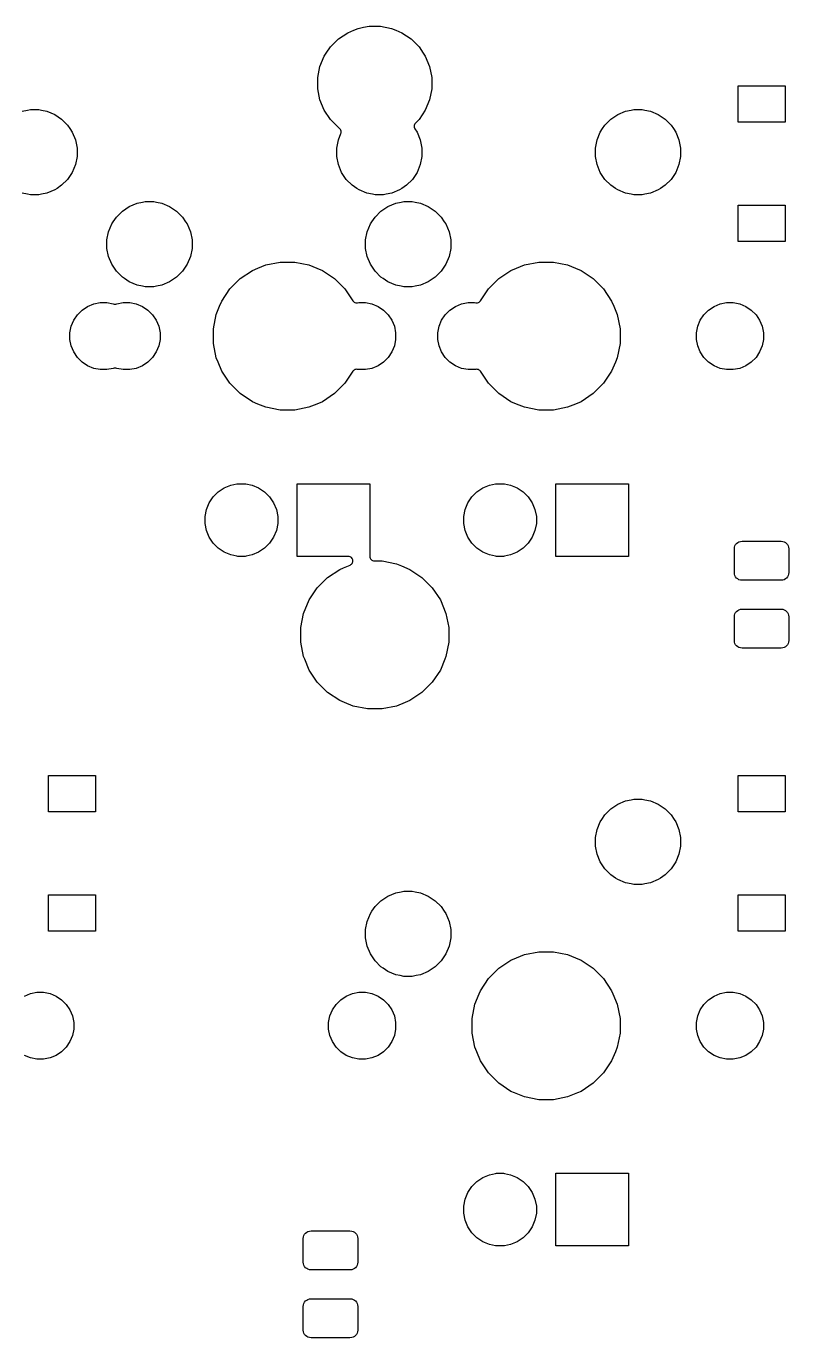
# Model space of a CAD drawing. Extents: x -9 to 373, y -109 to 9.
# Drawn here: x 333.3 to 354.37, y -108.63 to -72.4 of the extents above; entities that cross this region are included whole.
import ezdxf

# ---------------------------------------------------------------- set-up
doc = ezdxf.new("R2010")
doc.units = 0
doc.layers.add('BLACK', color=7, linetype='CONTINUOUS')

msp = doc.modelspace()

# ---------------------------------------------------------------- linework, layer by layer
at = {"layer": 'BLACK', "linetype": 'CONTINUOUS'}
for p, q in [((342.472, -72.463), (342.624, -72.4328)), ((342.624, -72.4328), (342.777, -72.4025)), ((342.777, -72.4025), (343.087, -72.4025)), ((343.087, -72.4025), (343.391, -72.463)), ((341.708, -72.9735), (341.928, -72.7541)), ((341.928, -72.7541), (342.186, -72.5818)), ((342.186, -72.5818), (342.354, -72.5122)), ((342.186, -72.5818), (342.186, -72.5818)), ((342.354, -72.5122), (342.472, -72.463)), ((343.391, -72.463), (343.51, -72.5122)), ((343.51, -72.5122), (343.678, -72.5818)), ((343.678, -72.5818), (343.678, -72.5818)), ((343.678, -72.5818), (343.936, -72.7541)), ((343.936, -72.7541), (344.155, -72.9735)), ((341.536, -73.2315), (341.593, -73.1459)), ((341.593, -73.1459), (341.708, -72.9735)), ((344.155, -72.9735), (344.27, -73.1459)), ((344.27, -73.1459), (344.327, -73.2315)), ((341.357, -73.8224), (341.417, -73.5181)), ((341.417, -73.5181), (341.536, -73.2315)), ((344.327, -73.2315), (344.446, -73.5181)), ((344.446, -73.5181), (344.507, -73.8224)), ((341.357, -74.1326), (341.357, -73.8224)), ((344.507, -73.8224), (344.507, -74.1326)), ((341.417, -74.4369), (341.357, -74.1326)), ((344.507, -74.1326), (344.446, -74.4369)), ((352.965, -75.051), (352.965, -74.049)), ((352.965, -74.049), (354.267, -74.049)), ((354.267, -74.049), (354.267, -75.051)), ((341.536, -74.7235), (341.417, -74.4369)), ((344.446, -74.4369), (344.327, -74.7235)), ((333.191, -74.7517), (333.342, -74.7216)), ((333.342, -74.7216), (333.418, -74.7065)), ((333.418, -74.7065), (333.65, -74.7065)), ((333.65, -74.7065), (333.725, -74.7216)), ((333.725, -74.7216), (333.877, -74.7517)), ((333.877, -74.7517), (334.091, -74.8403)), ((334.091, -74.8403), (334.091, -74.8403)), ((334.091, -74.8403), (334.283, -74.969)), ((334.283, -74.969), (334.447, -75.1328)), ((341.708, -74.9815), (341.536, -74.7235)), ((341.536, -74.7235), (341.536, -74.7235)), ((341.928, -75.2009), (341.708, -74.9815)), ((344.155, -74.9815), (344.057, -75.0792)), ((344.327, -74.7235), (344.155, -74.9815)), ((344.327, -74.7235), (344.327, -74.7235)), ((349.289, -75.1328), (349.453, -74.969)), ((349.453, -74.969), (349.645, -74.8403)), ((349.645, -74.8403), (349.859, -74.7517)), ((349.645, -74.8403), (349.645, -74.8403)), ((349.859, -74.7517), (350.011, -74.7216)), ((350.011, -74.7216), (350.087, -74.7065)), ((350.087, -74.7065), (350.318, -74.7065)), ((350.318, -74.7065), (350.394, -74.7216)), ((350.394, -74.7216), (350.546, -74.7517)), ((350.546, -74.7517), (350.76, -74.8403)), ((350.76, -74.8403), (350.76, -74.8403)), ((350.76, -74.8403), (350.952, -74.969)), ((350.952, -74.969), (351.116, -75.1328)), ((334.447, -75.1328), (334.512, -75.2299)), ((334.512, -75.2299), (334.576, -75.3255)), ((334.576, -75.3255), (334.665, -75.5395)), ((341.952, -75.2174), (341.928, -75.2009)), ((341.928, -75.2009), (341.928, -75.2009)), ((341.971, -75.2329), (341.952, -75.2174)), ((341.987, -75.2519), (341.971, -75.2329)), ((341.998, -75.2735), (341.987, -75.2519)), ((342.006, -75.2969), (341.998, -75.2735)), ((341.998, -75.3692), (342.006, -75.3457)), ((342.008, -75.3213), (342.006, -75.2969)), ((342.006, -75.3457), (342.008, -75.3213)), ((344.023, -75.1432), (344.021, -75.1676)), ((344.021, -75.1676), (344.023, -75.192)), ((344.03, -75.1198), (344.023, -75.1432)), ((344.023, -75.192), (344.03, -75.2155)), ((344.042, -75.0982), (344.03, -75.1198)), ((344.03, -75.2155), (344.042, -75.2371)), ((344.057, -75.0792), (344.042, -75.0982)), ((344.042, -75.2371), (344.101, -75.3255)), ((344.101, -75.3255), (344.19, -75.5395)), ((349.072, -75.5395), (349.16, -75.3255)), ((349.16, -75.3255), (349.224, -75.2299)), ((349.224, -75.2299), (349.289, -75.1328)), ((351.116, -75.1328), (351.181, -75.2299)), ((351.181, -75.2299), (351.245, -75.3255)), ((351.245, -75.3255), (351.333, -75.5395)), ((354.267, -75.051), (352.965, -75.051)), ((334.665, -75.5395), (334.71, -75.7667)), ((341.883, -75.7667), (341.928, -75.5395)), ((341.928, -75.5395), (341.998, -75.3692)), ((344.19, -75.5395), (344.235, -75.7667)), ((349.026, -75.7667), (349.072, -75.5395)), ((351.333, -75.5395), (351.378, -75.7667)), ((334.71, -75.9983), (334.665, -76.2255)), ((334.71, -75.7667), (334.71, -75.9983)), ((341.883, -75.9983), (341.883, -75.7667)), ((341.928, -76.2255), (341.883, -75.9983)), ((344.235, -75.9983), (344.19, -76.2255)), ((344.235, -75.7667), (344.235, -75.9983)), ((349.026, -75.9983), (349.026, -75.7667)), ((349.072, -76.2255), (349.026, -75.9983)), ((351.378, -75.9983), (351.333, -76.2255)), ((351.378, -75.7667), (351.378, -75.9983)), ((334.576, -76.4395), (334.447, -76.6322)), ((334.665, -76.2255), (334.576, -76.4395)), ((334.576, -76.4395), (334.576, -76.4395)), ((342.017, -76.4395), (341.928, -76.2255)), ((342.145, -76.6322), (342.017, -76.4395)), ((342.017, -76.4395), (342.017, -76.4395)), ((344.101, -76.4395), (343.972, -76.6322)), ((344.19, -76.2255), (344.101, -76.4395)), ((344.101, -76.4395), (344.101, -76.4395)), ((349.16, -76.4395), (349.072, -76.2255)), ((349.289, -76.6322), (349.16, -76.4395)), ((349.16, -76.4395), (349.16, -76.4395)), ((351.245, -76.4395), (351.116, -76.6322)), ((351.333, -76.2255), (351.245, -76.4395)), ((351.245, -76.4395), (351.245, -76.4395)), ((334.283, -76.796), (334.155, -76.8818)), ((334.447, -76.6322), (334.283, -76.796)), ((342.309, -76.796), (342.145, -76.6322)), ((342.438, -76.8818), (342.309, -76.796)), ((343.808, -76.796), (343.68, -76.8818)), ((343.972, -76.6322), (343.808, -76.796)), ((349.453, -76.796), (349.289, -76.6322)), ((349.581, -76.8818), (349.453, -76.796)), ((350.952, -76.796), (350.824, -76.8818)), ((351.116, -76.6322), (350.952, -76.796)), ((333.342, -77.0434), (333.191, -77.0133)), ((333.418, -77.0585), (333.342, -77.0434)), ((333.65, -77.0585), (333.418, -77.0585)), ((333.725, -77.0434), (333.65, -77.0585)), ((333.877, -77.0133), (333.725, -77.0434)), ((334.091, -76.9247), (333.877, -77.0133)), ((334.155, -76.8818), (334.091, -76.9247)), ((342.502, -76.9247), (342.438, -76.8818)), ((342.716, -77.0133), (342.502, -76.9247)), ((342.867, -77.0434), (342.716, -77.0133)), ((342.943, -77.0585), (342.867, -77.0434)), ((343.175, -77.0585), (342.943, -77.0585)), ((343.25, -77.0434), (343.175, -77.0585)), ((343.402, -77.0133), (343.25, -77.0434)), ((343.616, -76.9247), (343.402, -77.0133)), ((343.68, -76.8818), (343.616, -76.9247)), ((349.645, -76.9247), (349.581, -76.8818)), ((349.859, -77.0133), (349.645, -76.9247)), ((350.011, -77.0434), (349.859, -77.0133)), ((350.087, -77.0585), (350.011, -77.0434)), ((350.318, -77.0585), (350.087, -77.0585)), ((350.394, -77.0434), (350.318, -77.0585)), ((350.546, -77.0133), (350.394, -77.0434)), ((350.76, -76.9247), (350.546, -77.0133)), ((350.824, -76.8818), (350.76, -76.9247)), ((335.795, -77.6728), (335.959, -77.509)), ((335.959, -77.509), (336.152, -77.3803)), ((336.152, -77.3803), (336.366, -77.2917)), ((336.152, -77.3803), (336.152, -77.3803)), ((336.366, -77.2917), (336.517, -77.2616)), ((336.517, -77.2616), (336.593, -77.2465)), ((336.593, -77.2465), (336.825, -77.2465)), ((336.825, -77.2465), (336.9, -77.2616)), ((336.9, -77.2616), (337.052, -77.2917)), ((337.052, -77.2917), (337.266, -77.3803)), ((337.266, -77.3803), (337.266, -77.3803)), ((337.266, -77.3803), (337.458, -77.509)), ((337.458, -77.509), (337.622, -77.6728)), ((342.939, -77.6728), (343.103, -77.509)), ((343.103, -77.509), (343.295, -77.3803)), ((343.295, -77.3803), (343.509, -77.2917)), ((343.295, -77.3803), (343.295, -77.3803)), ((343.509, -77.2917), (343.661, -77.2616)), ((343.661, -77.2616), (343.737, -77.2465)), ((343.737, -77.2465), (343.968, -77.2465)), ((343.968, -77.2465), (344.044, -77.2616)), ((344.044, -77.2616), (344.196, -77.2917)), ((344.196, -77.2917), (344.41, -77.3803)), ((344.41, -77.3803), (344.41, -77.3803)), ((344.41, -77.3803), (344.602, -77.509)), ((344.602, -77.509), (344.766, -77.6728)), ((352.965, -78.351), (352.965, -77.349)), ((352.965, -77.349), (354.267, -77.349)), ((354.267, -77.349), (354.267, -78.351)), ((335.578, -78.0795), (335.667, -77.8655)), ((335.667, -77.8655), (335.709, -77.8013)), ((335.709, -77.8013), (335.795, -77.6728)), ((337.622, -77.6728), (337.708, -77.8013)), ((337.708, -77.8013), (337.751, -77.8655)), ((337.751, -77.8655), (337.84, -78.0795)), ((342.722, -78.0795), (342.81, -77.8655)), ((342.81, -77.8655), (342.853, -77.8013)), ((342.853, -77.8013), (342.939, -77.6728)), ((344.766, -77.6728), (344.852, -77.8013)), ((344.852, -77.8013), (344.895, -77.8655)), ((344.895, -77.8655), (344.983, -78.0795)), ((335.533, -78.3067), (335.578, -78.0795)), ((337.84, -78.0795), (337.885, -78.3067)), ((342.676, -78.3067), (342.722, -78.0795)), ((344.983, -78.0795), (345.029, -78.3067)), ((335.533, -78.5383), (335.533, -78.3067)), ((335.578, -78.7655), (335.533, -78.5383)), ((337.885, -78.5383), (337.84, -78.7655)), ((337.885, -78.3067), (337.885, -78.5383)), ((342.676, -78.5383), (342.676, -78.3067)), ((342.722, -78.7655), (342.676, -78.5383)), ((345.029, -78.5383), (344.983, -78.7655)), ((345.029, -78.3067), (345.029, -78.5383)), ((354.267, -78.351), (352.965, -78.351)), ((335.667, -78.9795), (335.578, -78.7655)), ((335.795, -79.1722), (335.667, -78.9795)), ((335.667, -78.9795), (335.667, -78.9795)), ((337.751, -78.9795), (337.622, -79.1722)), ((337.84, -78.7655), (337.751, -78.9795)), ((337.751, -78.9795), (337.751, -78.9795)), ((339.922, -78.9962), (340.317, -78.9176)), ((340.317, -78.9176), (340.72, -78.9176)), ((340.72, -78.9176), (341.115, -78.9962)), ((342.81, -78.9795), (342.722, -78.7655)), ((342.939, -79.1722), (342.81, -78.9795)), ((342.81, -78.9795), (342.81, -78.9795)), ((344.895, -78.9795), (344.766, -79.1722)), ((344.983, -78.7655), (344.895, -78.9795)), ((344.895, -78.9795), (344.895, -78.9795)), ((347.066, -78.9962), (347.461, -78.9176)), ((347.461, -78.9176), (347.864, -78.9176)), ((347.864, -78.9176), (348.259, -78.9962)), ((335.959, -79.336), (335.795, -79.1722)), ((336.016, -79.3741), (335.959, -79.336)), ((337.458, -79.336), (337.401, -79.3741)), ((337.622, -79.1722), (337.458, -79.336)), ((339.215, -79.3741), (339.55, -79.1503)), ((339.55, -79.1503), (339.704, -79.0865)), ((339.704, -79.0865), (339.922, -78.9962)), ((341.115, -78.9962), (341.333, -79.0865)), ((341.333, -79.0865), (341.487, -79.1503)), ((341.487, -79.1503), (341.822, -79.3741)), ((343.103, -79.336), (342.939, -79.1722)), ((343.16, -79.3741), (343.103, -79.336)), ((344.602, -79.336), (344.545, -79.3741)), ((344.766, -79.1722), (344.602, -79.336)), ((346.359, -79.3741), (346.694, -79.1503)), ((346.694, -79.1503), (346.848, -79.0865)), ((346.848, -79.0865), (347.066, -78.9962)), ((348.259, -78.9962), (348.477, -79.0865)), ((348.477, -79.0865), (348.631, -79.1503)), ((348.631, -79.1503), (348.966, -79.3741)), ((336.152, -79.4647), (336.016, -79.3741)), ((336.366, -79.5533), (336.152, -79.4647)), ((336.517, -79.5834), (336.366, -79.5533)), ((336.593, -79.5985), (336.517, -79.5834)), ((336.825, -79.5985), (336.593, -79.5985)), ((336.9, -79.5834), (336.825, -79.5985)), ((337.052, -79.5533), (336.9, -79.5834)), ((337.266, -79.4647), (337.052, -79.5533)), ((337.401, -79.3741), (337.266, -79.4647)), ((338.707, -79.9939), (338.93, -79.659)), ((338.93, -79.659), (339.215, -79.3741)), ((341.822, -79.3741), (342.107, -79.659)), ((342.107, -79.659), (342.107, -79.659)), ((342.107, -79.659), (342.328, -79.9902)), ((343.295, -79.4647), (343.16, -79.3741)), ((343.509, -79.5533), (343.295, -79.4647)), ((343.661, -79.5834), (343.509, -79.5533)), ((343.737, -79.5985), (343.661, -79.5834)), ((343.968, -79.5985), (343.737, -79.5985)), ((344.044, -79.5834), (343.968, -79.5985)), ((344.196, -79.5533), (344.044, -79.5834)), ((344.41, -79.4647), (344.196, -79.5533)), ((344.545, -79.3741), (344.41, -79.4647)), ((345.853, -79.9902), (346.074, -79.659)), ((346.074, -79.659), (346.359, -79.3741)), ((346.074, -79.659), (346.074, -79.659)), ((348.966, -79.3741), (349.251, -79.659)), ((349.251, -79.659), (349.475, -79.9939)), ((335.169, -80.0721), (335.348, -80.0365)), ((335.348, -80.0365), (335.53, -80.0365)), ((335.53, -80.0365), (335.709, -80.0721)), ((335.804, -80.0721), (335.983, -80.0365)), ((335.983, -80.0365), (336.165, -80.0365)), ((336.165, -80.0365), (336.344, -80.0721)), ((338.647, -80.1379), (338.707, -79.9939)), ((342.328, -79.9902), (342.344, -80.0092)), ((342.344, -80.0092), (342.363, -80.0247)), ((342.363, -80.0247), (342.385, -80.0363)), ((342.385, -80.0363), (342.408, -80.0434)), ((342.408, -80.0434), (342.432, -80.0458)), ((342.432, -80.0458), (342.457, -80.0434)), ((342.457, -80.0434), (342.491, -80.0365)), ((342.491, -80.0365), (342.674, -80.0365)), ((342.674, -80.0365), (342.853, -80.0721)), ((345.329, -80.0721), (345.508, -80.0365)), ((345.508, -80.0365), (345.69, -80.0365)), ((345.69, -80.0365), (345.724, -80.0434)), ((345.724, -80.0434), (345.749, -80.0458)), ((345.749, -80.0458), (345.773, -80.0434)), ((345.773, -80.0434), (345.797, -80.0363)), ((345.797, -80.0363), (345.818, -80.0247)), ((345.818, -80.0247), (345.837, -80.0092)), ((345.837, -80.0092), (345.853, -79.9902)), ((349.475, -79.9939), (349.534, -80.1379)), ((352.472, -80.0721), (352.651, -80.0365)), ((352.651, -80.0365), (352.834, -80.0365)), ((352.834, -80.0365), (353.013, -80.0721)), ((334.618, -80.5239), (334.719, -80.3722)), ((334.719, -80.3722), (334.848, -80.2432)), ((334.848, -80.2432), (335, -80.1419)), ((335, -80.1419), (335.169, -80.0721)), ((335.709, -80.0721), (335.709, -80.0721)), ((335.709, -80.0721), (335.709, -80.0722)), ((335.709, -80.0722), (335.732, -80.079)), ((335.732, -80.079), (335.756, -80.0814)), ((335.756, -80.0814), (335.781, -80.079)), ((335.781, -80.079), (335.803, -80.0722)), ((335.803, -80.0722), (335.804, -80.0721)), ((335.804, -80.0721), (335.804, -80.0721)), ((336.344, -80.0721), (336.512, -80.1419)), ((336.512, -80.1419), (336.664, -80.2432)), ((336.664, -80.2432), (336.793, -80.3722)), ((336.793, -80.3722), (336.894, -80.5239)), ((338.474, -80.7611), (338.552, -80.366)), ((338.552, -80.366), (338.647, -80.1379)), ((342.853, -80.0721), (343.021, -80.1419)), ((343.021, -80.1419), (343.173, -80.2432)), ((343.173, -80.2432), (343.302, -80.3722)), ((343.302, -80.3722), (343.403, -80.5239)), ((344.778, -80.5239), (344.879, -80.3722)), ((344.879, -80.3722), (345.008, -80.2432)), ((345.008, -80.2432), (345.16, -80.1419)), ((345.16, -80.1419), (345.329, -80.0721)), ((349.534, -80.1379), (349.629, -80.366)), ((349.629, -80.366), (349.707, -80.7611)), ((351.922, -80.5239), (352.023, -80.3722)), ((352.023, -80.3722), (352.152, -80.2432)), ((352.152, -80.2432), (352.304, -80.1419)), ((352.304, -80.1419), (352.472, -80.0721)), ((353.013, -80.0721), (353.181, -80.1419)), ((353.181, -80.1419), (353.333, -80.2432)), ((353.333, -80.2432), (353.462, -80.3722)), ((353.462, -80.3722), (353.563, -80.5239)), ((334.513, -80.8713), (334.548, -80.6924)), ((334.548, -80.6924), (334.618, -80.5239)), ((336.894, -80.5239), (336.964, -80.6924)), ((336.964, -80.6924), (337, -80.8713)), ((338.474, -81.1639), (338.474, -80.7611)), ((343.403, -80.5239), (343.473, -80.6924)), ((343.473, -80.6924), (343.508, -80.8713)), ((344.673, -80.8713), (344.708, -80.6924)), ((344.708, -80.6924), (344.778, -80.5239)), ((349.707, -80.7611), (349.707, -81.1639)), ((351.816, -80.8713), (351.852, -80.6924)), ((351.852, -80.6924), (351.922, -80.5239)), ((353.563, -80.5239), (353.633, -80.6924)), ((353.633, -80.6924), (353.668, -80.8713)), ((334.513, -81.0537), (334.513, -80.8713)), ((334.548, -81.2326), (334.513, -81.0537)), ((337, -81.0537), (336.964, -81.2326)), ((337, -80.8713), (337, -81.0537)), ((343.508, -81.0537), (343.473, -81.2326)), ((343.508, -80.8713), (343.508, -81.0537)), ((344.673, -81.0537), (344.673, -80.8713)), ((344.708, -81.2326), (344.673, -81.0537)), ((351.816, -81.0537), (351.816, -80.8713)), ((351.852, -81.2326), (351.816, -81.0537)), ((353.668, -81.0537), (353.633, -81.2326)), ((353.668, -80.8713), (353.668, -81.0537)), ((334.618, -81.4011), (334.548, -81.2326)), ((334.719, -81.5528), (334.618, -81.4011)), ((336.894, -81.4011), (336.793, -81.5528)), ((336.964, -81.2326), (336.894, -81.4011)), ((338.552, -81.559), (338.474, -81.1639)), ((343.403, -81.4011), (343.302, -81.5528)), ((343.473, -81.2326), (343.403, -81.4011)), ((344.778, -81.4011), (344.708, -81.2326)), ((344.879, -81.5528), (344.778, -81.4011)), ((349.707, -81.1639), (349.629, -81.559)), ((351.922, -81.4011), (351.852, -81.2326)), ((352.023, -81.5528), (351.922, -81.4011)), ((353.563, -81.4011), (353.462, -81.5528)), ((353.633, -81.2326), (353.563, -81.4011)), ((334.848, -81.6818), (334.719, -81.5528)), ((335, -81.7831), (334.848, -81.6818)), ((335.169, -81.8529), (335, -81.7831)), ((335.348, -81.8885), (335.169, -81.8529)), ((335.709, -81.8529), (335.53, -81.8885)), ((335.732, -81.846), (335.709, -81.8528)), ((335.709, -81.8528), (335.709, -81.8529)), ((335.709, -81.8529), (335.709, -81.8529)), ((335.756, -81.8436), (335.732, -81.846)), ((335.781, -81.846), (335.756, -81.8436)), ((335.803, -81.8528), (335.781, -81.846)), ((335.804, -81.8529), (335.803, -81.8528)), ((335.983, -81.8885), (335.804, -81.8529)), ((335.804, -81.8529), (335.804, -81.8529)), ((336.344, -81.8529), (336.165, -81.8885)), ((336.512, -81.7831), (336.344, -81.8529)), ((336.664, -81.6818), (336.512, -81.7831)), ((336.793, -81.5528), (336.664, -81.6818)), ((338.603, -81.6818), (338.552, -81.559)), ((338.707, -81.9311), (338.603, -81.6818)), ((342.853, -81.8529), (342.674, -81.8885)), ((343.021, -81.7831), (342.853, -81.8529)), ((343.173, -81.6818), (343.021, -81.7831)), ((343.302, -81.5528), (343.173, -81.6818)), ((345.008, -81.6818), (344.879, -81.5528)), ((345.16, -81.7831), (345.008, -81.6818)), ((345.329, -81.8529), (345.16, -81.7831)), ((345.508, -81.8885), (345.329, -81.8529)), ((349.578, -81.6818), (349.475, -81.9311)), ((349.629, -81.559), (349.578, -81.6818)), ((352.152, -81.6818), (352.023, -81.5528)), ((352.304, -81.7831), (352.152, -81.6818)), ((352.472, -81.8529), (352.304, -81.7831)), ((352.651, -81.8885), (352.472, -81.8529)), ((353.013, -81.8529), (352.834, -81.8885)), ((353.181, -81.7831), (353.013, -81.8529)), ((353.333, -81.6818), (353.181, -81.7831)), ((353.462, -81.5528), (353.333, -81.6818)), ((335.53, -81.8885), (335.348, -81.8885)), ((336.165, -81.8885), (335.983, -81.8885)), ((338.93, -82.266), (338.707, -81.9311)), ((342.328, -81.9348), (342.107, -82.266)), ((342.344, -81.9158), (342.328, -81.9348)), ((342.363, -81.9003), (342.344, -81.9158)), ((342.385, -81.8887), (342.363, -81.9003)), ((342.408, -81.8816), (342.385, -81.8887)), ((342.432, -81.8792), (342.408, -81.8816)), ((342.457, -81.8816), (342.432, -81.8792)), ((342.491, -81.8885), (342.457, -81.8816)), ((342.674, -81.8885), (342.491, -81.8885)), ((345.69, -81.8885), (345.508, -81.8885)), ((345.724, -81.8816), (345.69, -81.8885)), ((345.749, -81.8792), (345.724, -81.8816)), ((345.773, -81.8816), (345.749, -81.8792)), ((345.797, -81.8887), (345.773, -81.8816)), ((345.818, -81.9003), (345.797, -81.8887)), ((345.837, -81.9158), (345.818, -81.9003)), ((345.853, -81.9348), (345.837, -81.9158)), ((346.074, -82.266), (345.853, -81.9348)), ((349.475, -81.9311), (349.251, -82.266)), ((352.834, -81.8885), (352.651, -81.8885)), ((339.215, -82.5509), (338.93, -82.266)), ((339.55, -82.7747), (339.215, -82.5509)), ((341.822, -82.5509), (341.487, -82.7747)), ((342.107, -82.266), (341.822, -82.5509)), ((346.359, -82.5509), (346.074, -82.266)), ((346.694, -82.7747), (346.359, -82.5509)), ((348.966, -82.5509), (348.631, -82.7747)), ((349.251, -82.266), (348.966, -82.5509)), ((339.704, -82.8385), (339.55, -82.7747)), ((339.922, -82.9288), (339.704, -82.8385)), ((340.317, -83.0074), (339.922, -82.9288)), ((341.115, -82.9288), (340.72, -83.0074)), ((341.333, -82.8385), (341.115, -82.9288)), ((341.487, -82.7747), (341.333, -82.8385)), ((346.848, -82.8385), (346.694, -82.7747)), ((347.066, -82.9288), (346.848, -82.8385)), ((347.461, -83.0074), (347.066, -82.9288)), ((348.259, -82.9288), (347.864, -83.0074)), ((348.477, -82.8385), (348.259, -82.9288)), ((348.631, -82.7747), (348.477, -82.8385)), ((340.72, -83.0074), (340.317, -83.0074)), ((347.864, -83.0074), (347.461, -83.0074)), ((338.773, -85.1532), (338.956, -85.0776)), ((338.956, -85.0776), (339.125, -85.0439)), ((339.125, -85.0439), (339.15, -85.039)), ((339.15, -85.039), (339.348, -85.039)), ((339.348, -85.039), (339.372, -85.0439)), ((339.372, -85.0439), (339.541, -85.0776)), ((339.541, -85.0776), (339.724, -85.1532)), ((340.785, -87.046), (340.785, -85.039)), ((340.785, -85.039), (342.792, -85.039)), ((342.792, -85.039), (342.792, -87.0476)), ((345.917, -85.1532), (346.1, -85.0776)), ((346.1, -85.0776), (346.269, -85.0439)), ((346.269, -85.0439), (346.294, -85.039)), ((346.294, -85.039), (346.491, -85.039)), ((346.491, -85.039), (346.516, -85.0439)), ((346.516, -85.0439), (346.685, -85.0776)), ((346.685, -85.0776), (346.868, -85.1532)), ((347.929, -87.046), (347.929, -85.039)), ((347.929, -85.039), (349.936, -85.039)), ((349.936, -85.039), (349.936, -87.046)), ((338.359, -85.5672), (338.469, -85.4028)), ((338.469, -85.4028), (338.609, -85.263)), ((338.609, -85.263), (338.773, -85.1532)), ((339.724, -85.1532), (339.888, -85.263)), ((339.888, -85.263), (340.028, -85.4028)), ((340.028, -85.4028), (340.138, -85.5672)), ((345.503, -85.5672), (345.613, -85.4028)), ((345.613, -85.4028), (345.753, -85.263)), ((345.753, -85.263), (345.917, -85.1532)), ((346.868, -85.1532), (347.032, -85.263)), ((347.032, -85.263), (347.172, -85.4028)), ((347.172, -85.4028), (347.282, -85.5672)), ((338.245, -85.9437), (338.284, -85.7498)), ((338.284, -85.7498), (338.359, -85.5672)), ((340.138, -85.5672), (340.214, -85.7498)), ((340.214, -85.7498), (340.252, -85.9437)), ((345.389, -85.9437), (345.428, -85.7498)), ((345.428, -85.7498), (345.503, -85.5672)), ((347.282, -85.5672), (347.357, -85.7498)), ((347.357, -85.7498), (347.396, -85.9437)), ((338.245, -86.1413), (338.245, -85.9437)), ((338.284, -86.3352), (338.245, -86.1413)), ((340.252, -86.1413), (340.214, -86.3352)), ((340.252, -85.9437), (340.252, -86.1413)), ((345.389, -86.1413), (345.389, -85.9437)), ((345.428, -86.3352), (345.389, -86.1413)), ((347.396, -86.1413), (347.357, -86.3352)), ((347.396, -85.9437), (347.396, -86.1413)), ((338.359, -86.5178), (338.284, -86.3352)), ((338.469, -86.6822), (338.359, -86.5178)), ((340.138, -86.5178), (340.028, -86.6822)), ((340.214, -86.3352), (340.138, -86.5178)), ((345.503, -86.5178), (345.428, -86.3352)), ((345.613, -86.6822), (345.503, -86.5178)), ((347.282, -86.5178), (347.172, -86.6822)), ((347.357, -86.3352), (347.282, -86.5178)), ((338.609, -86.822), (338.469, -86.6822)), ((338.773, -86.9318), (338.609, -86.822)), ((338.956, -87.0074), (338.773, -86.9318)), ((339.724, -86.9318), (339.541, -87.0074)), ((339.888, -86.822), (339.724, -86.9318)), ((340.028, -86.6822), (339.888, -86.822)), ((345.753, -86.822), (345.613, -86.6822)), ((345.917, -86.9318), (345.753, -86.822)), ((346.1, -87.0074), (345.917, -86.9318)), ((346.868, -86.9318), (346.685, -87.0074)), ((347.032, -86.822), (346.868, -86.9318)), ((347.172, -86.6822), (347.032, -86.822)), ((352.865, -86.8431), (352.869, -86.7968)), ((352.865, -87.4944), (352.865, -86.8431)), ((352.869, -86.7968), (352.881, -86.7581)), ((352.881, -86.7581), (352.9, -86.7225)), ((352.9, -86.7225), (352.926, -86.6912)), ((352.926, -86.6912), (352.957, -86.6656)), ((352.957, -86.6656), (352.992, -86.6465)), ((352.992, -86.6465), (353.031, -86.6348)), ((353.031, -86.6348), (353.078, -86.6302)), ((353.078, -86.6302), (354.154, -86.6302)), ((354.154, -86.6302), (354.2, -86.6348)), ((354.2, -86.6348), (354.239, -86.6465)), ((354.239, -86.6465), (354.274, -86.6656)), ((354.274, -86.6656), (354.306, -86.6912)), ((354.306, -86.6912), (354.331, -86.7225)), ((354.331, -86.7225), (354.35, -86.7581)), ((354.35, -86.7581), (354.362, -86.7968)), ((354.362, -86.7968), (354.367, -86.8431)), ((354.367, -86.8431), (354.367, -87.4944)), ((339.122, -87.0405), (338.956, -87.0074)), ((339.15, -87.046), (339.122, -87.0405)), ((339.348, -87.046), (339.15, -87.046)), ((339.375, -87.0405), (339.348, -87.046)), ((339.541, -87.0074), (339.375, -87.0405)), ((342.202, -87.046), (340.785, -87.046)), ((342.07, -87.3609), (342.25, -87.2865)), ((342.227, -87.0484), (342.202, -87.046)), ((342.25, -87.0555), (342.227, -87.0484)), ((342.272, -87.0671), (342.25, -87.0555)), ((342.25, -87.2865), (342.272, -87.2749)), ((342.291, -87.0826), (342.272, -87.0671)), ((342.272, -87.2749), (342.291, -87.2594)), ((342.306, -87.1016), (342.291, -87.0826)), ((342.291, -87.2594), (342.306, -87.2404)), ((342.318, -87.1232), (342.306, -87.1016)), ((342.306, -87.2404), (342.318, -87.2188)), ((342.325, -87.1466), (342.318, -87.1232)), ((342.318, -87.2188), (342.325, -87.1954)), ((342.327, -87.171), (342.325, -87.1466)), ((342.325, -87.1954), (342.327, -87.171)), ((342.792, -87.0476), (342.795, -87.072)), ((342.795, -87.072), (342.802, -87.0954)), ((342.802, -87.0954), (342.813, -87.117)), ((342.813, -87.117), (342.829, -87.136)), ((342.829, -87.136), (342.848, -87.1515)), ((342.848, -87.1515), (342.869, -87.1631)), ((342.869, -87.1631), (342.893, -87.1702)), ((342.893, -87.1702), (342.917, -87.1726)), ((342.917, -87.1726), (343.133, -87.1726)), ((343.133, -87.1726), (343.528, -87.2512)), ((343.528, -87.2512), (343.671, -87.3104)), ((343.671, -87.3104), (343.9, -87.4053)), ((346.266, -87.0405), (346.1, -87.0074)), ((346.294, -87.046), (346.266, -87.0405)), ((346.491, -87.046), (346.294, -87.046)), ((346.519, -87.0405), (346.491, -87.046)), ((346.685, -87.0074), (346.519, -87.0405)), ((349.936, -87.046), (347.929, -87.046)), ((341.343, -87.914), (341.628, -87.6291)), ((341.628, -87.6291), (341.963, -87.4053)), ((341.963, -87.4053), (342.07, -87.3609)), ((343.9, -87.4053), (344.235, -87.6291)), ((344.235, -87.6291), (344.52, -87.914)), ((352.869, -87.5407), (352.865, -87.4944)), ((352.881, -87.5794), (352.869, -87.5407)), ((352.9, -87.615), (352.881, -87.5794)), ((352.926, -87.6463), (352.9, -87.615)), ((352.957, -87.6719), (352.926, -87.6463)), ((352.992, -87.691), (352.957, -87.6719)), ((354.274, -87.6719), (354.239, -87.691)), ((354.306, -87.6463), (354.274, -87.6719)), ((354.331, -87.615), (354.306, -87.6463)), ((354.35, -87.5794), (354.331, -87.615)), ((354.362, -87.5407), (354.35, -87.5794)), ((354.367, -87.4944), (354.362, -87.5407)), ((341.12, -88.2489), (341.343, -87.914)), ((344.52, -87.914), (344.744, -88.2489)), ((353.031, -87.7027), (352.992, -87.691)), ((353.078, -87.7073), (353.031, -87.7027)), ((354.154, -87.7073), (353.078, -87.7073)), ((354.2, -87.7027), (354.154, -87.7073)), ((354.239, -87.691), (354.2, -87.7027)), ((340.965, -88.621), (341.12, -88.2489)), ((341.12, -88.2489), (341.12, -88.2489)), ((344.744, -88.2489), (344.744, -88.2489)), ((344.744, -88.2489), (344.898, -88.621)), ((340.887, -89.0161), (340.965, -88.621)), ((344.898, -88.621), (344.977, -89.0161)), ((352.865, -88.7181), (352.869, -88.6718)), ((352.865, -89.3694), (352.865, -88.7181)), ((352.869, -88.6718), (352.881, -88.6331)), ((352.881, -88.6331), (352.9, -88.5975)), ((352.9, -88.5975), (352.926, -88.5662)), ((352.926, -88.5662), (352.957, -88.5406)), ((352.957, -88.5406), (352.992, -88.5215)), ((352.992, -88.5215), (353.031, -88.5098)), ((353.031, -88.5098), (353.078, -88.5052)), ((353.078, -88.5052), (354.154, -88.5052)), ((354.154, -88.5052), (354.2, -88.5098)), ((354.2, -88.5098), (354.239, -88.5215)), ((354.239, -88.5215), (354.274, -88.5406)), ((354.274, -88.5406), (354.306, -88.5662)), ((354.306, -88.5662), (354.331, -88.5975)), ((354.331, -88.5975), (354.35, -88.6331)), ((354.35, -88.6331), (354.362, -88.6718)), ((354.362, -88.6718), (354.367, -88.7181)), ((354.367, -88.7181), (354.367, -89.3694)), ((340.887, -89.4189), (340.887, -89.0161)), ((344.977, -89.0161), (344.977, -89.4189)), ((340.965, -89.814), (340.887, -89.4189)), ((344.977, -89.4189), (344.898, -89.814)), ((352.869, -89.4157), (352.865, -89.3694)), ((352.881, -89.4544), (352.869, -89.4157)), ((352.9, -89.49), (352.881, -89.4544)), ((354.35, -89.4544), (354.331, -89.49)), ((354.362, -89.4157), (354.35, -89.4544)), ((354.367, -89.3694), (354.362, -89.4157)), ((340.997, -89.891), (340.965, -89.814)), ((344.898, -89.814), (344.866, -89.891)), ((352.926, -89.5213), (352.9, -89.49)), ((352.957, -89.5469), (352.926, -89.5213)), ((352.992, -89.566), (352.957, -89.5469)), ((353.031, -89.5777), (352.992, -89.566)), ((353.078, -89.5823), (353.031, -89.5777)), ((354.154, -89.5823), (353.078, -89.5823)), ((354.2, -89.5777), (354.154, -89.5823)), ((354.239, -89.566), (354.2, -89.5777)), ((354.274, -89.5469), (354.239, -89.566)), ((354.306, -89.5213), (354.274, -89.5469)), ((354.331, -89.49), (354.306, -89.5213)), ((341.12, -90.1861), (340.997, -89.891)), ((341.343, -90.521), (341.12, -90.1861)), ((344.744, -90.1861), (344.52, -90.521)), ((344.866, -89.891), (344.744, -90.1861)), ((341.628, -90.8059), (341.343, -90.521)), ((344.52, -90.521), (344.235, -90.8059)), ((341.963, -91.0297), (341.628, -90.8059)), ((344.235, -90.8059), (343.9, -91.0297)), ((342.094, -91.084), (341.963, -91.0297)), ((342.335, -91.1838), (342.094, -91.084)), ((342.73, -91.2624), (342.335, -91.1838)), ((343.133, -91.2624), (342.73, -91.2624)), ((343.528, -91.1838), (343.133, -91.2624)), ((343.769, -91.084), (343.528, -91.1838)), ((343.9, -91.0297), (343.769, -91.084)), ((333.915, -94.101), (333.915, -93.099)), ((333.915, -93.099), (335.217, -93.099)), ((335.217, -93.099), (335.217, -94.101)), ((352.965, -94.101), (352.965, -93.099)), ((352.965, -93.099), (354.267, -93.099)), ((354.267, -93.099), (354.267, -94.101)), ((349.645, -93.8903), (349.859, -93.8017)), ((349.859, -93.8017), (350.011, -93.7716)), ((350.011, -93.7716), (350.087, -93.7565)), ((350.087, -93.7565), (350.318, -93.7565)), ((350.318, -93.7565), (350.394, -93.7716)), ((350.394, -93.7716), (350.546, -93.8017)), ((350.546, -93.8017), (350.76, -93.8903)), ((335.217, -94.101), (333.915, -94.101)), ((349.203, -94.3113), (349.289, -94.1828)), ((349.289, -94.1828), (349.453, -94.019)), ((349.453, -94.019), (349.645, -93.8903)), ((349.645, -93.8903), (349.645, -93.8903)), ((350.76, -93.8903), (350.76, -93.8903)), ((350.76, -93.8903), (350.952, -94.019)), ((350.952, -94.019), (351.116, -94.1828)), ((351.116, -94.1828), (351.202, -94.3113)), ((354.267, -94.101), (352.965, -94.101)), ((349.072, -94.5895), (349.16, -94.3755)), ((349.16, -94.3755), (349.203, -94.3113)), ((351.202, -94.3113), (351.245, -94.3755)), ((351.245, -94.3755), (351.333, -94.5895)), ((349.026, -94.8167), (349.072, -94.5895)), ((349.026, -95.0483), (349.026, -94.8167)), ((351.333, -94.5895), (351.378, -94.8167)), ((351.378, -94.8167), (351.378, -95.0483)), ((349.072, -95.2755), (349.026, -95.0483)), ((349.16, -95.4895), (349.072, -95.2755)), ((351.333, -95.2755), (351.245, -95.4895)), ((351.378, -95.0483), (351.333, -95.2755)), ((349.289, -95.6822), (349.16, -95.4895)), ((349.16, -95.4895), (349.16, -95.4895)), ((351.245, -95.4895), (351.116, -95.6822)), ((351.245, -95.4895), (351.245, -95.4895)), ((349.453, -95.846), (349.289, -95.6822)), ((349.581, -95.9318), (349.453, -95.846)), ((349.645, -95.9747), (349.581, -95.9318)), ((349.859, -96.0633), (349.645, -95.9747)), ((350.76, -95.9747), (350.546, -96.0633)), ((350.824, -95.9318), (350.76, -95.9747)), ((350.952, -95.846), (350.824, -95.9318)), ((351.116, -95.6822), (350.952, -95.846)), ((343.295, -96.4303), (343.509, -96.3417)), ((343.509, -96.3417), (343.661, -96.3116)), ((343.661, -96.3116), (343.737, -96.2965)), ((343.737, -96.2965), (343.968, -96.2965)), ((343.968, -96.2965), (344.044, -96.3116)), ((344.044, -96.3116), (344.196, -96.3417)), ((344.196, -96.3417), (344.41, -96.4303)), ((350.011, -96.0934), (349.859, -96.0633)), ((350.087, -96.1085), (350.011, -96.0934)), ((350.318, -96.1085), (350.087, -96.1085)), ((350.394, -96.0934), (350.318, -96.1085)), ((350.546, -96.0633), (350.394, -96.0934)), ((333.915, -97.401), (333.915, -96.399)), ((333.915, -96.399), (335.217, -96.399)), ((335.217, -96.399), (335.217, -97.401)), ((342.853, -96.8513), (342.939, -96.7228)), ((342.939, -96.7228), (343.103, -96.559)), ((343.103, -96.559), (343.295, -96.4303)), ((343.295, -96.4303), (343.295, -96.4303)), ((344.41, -96.4303), (344.41, -96.4303)), ((344.41, -96.4303), (344.602, -96.559)), ((344.602, -96.559), (344.766, -96.7228)), ((344.766, -96.7228), (344.852, -96.8513)), ((352.965, -97.401), (352.965, -96.399)), ((352.965, -96.399), (354.267, -96.399)), ((354.267, -96.399), (354.267, -97.401)), ((342.722, -97.1295), (342.81, -96.9155)), ((342.81, -96.9155), (342.853, -96.8513)), ((344.852, -96.8513), (344.895, -96.9155)), ((344.895, -96.9155), (344.983, -97.1295)), ((335.217, -97.401), (333.915, -97.401)), ((342.676, -97.3567), (342.722, -97.1295)), ((342.676, -97.5883), (342.676, -97.3567)), ((344.983, -97.1295), (345.029, -97.3567)), ((345.029, -97.3567), (345.029, -97.5883)), ((354.267, -97.401), (352.965, -97.401)), ((342.722, -97.8155), (342.676, -97.5883)), ((342.81, -98.0295), (342.722, -97.8155)), ((344.983, -97.8155), (344.895, -98.0295)), ((345.029, -97.5883), (344.983, -97.8155)), ((342.939, -98.2222), (342.81, -98.0295)), ((342.81, -98.0295), (342.81, -98.0295)), ((344.895, -98.0295), (344.766, -98.2222)), ((344.895, -98.0295), (344.895, -98.0295)), ((346.694, -98.2003), (346.848, -98.1365)), ((346.848, -98.1365), (347.066, -98.0462)), ((347.066, -98.0462), (347.461, -97.9676)), ((347.461, -97.9676), (347.864, -97.9676)), ((347.864, -97.9676), (348.259, -98.0462)), ((348.259, -98.0462), (348.477, -98.1365)), ((348.477, -98.1365), (348.631, -98.2003)), ((343.103, -98.386), (342.939, -98.2222)), ((343.16, -98.4241), (343.103, -98.386)), ((343.295, -98.5147), (343.16, -98.4241)), ((343.509, -98.6033), (343.295, -98.5147)), ((344.41, -98.5147), (344.196, -98.6033)), ((344.545, -98.4241), (344.41, -98.5147)), ((344.602, -98.386), (344.545, -98.4241)), ((344.766, -98.2222), (344.602, -98.386)), ((346.074, -98.709), (346.359, -98.4241)), ((346.359, -98.4241), (346.694, -98.2003)), ((348.631, -98.2003), (348.966, -98.4241)), ((348.966, -98.4241), (349.251, -98.709)), ((343.634, -98.6281), (343.509, -98.6033)), ((343.737, -98.6485), (343.634, -98.6281)), ((343.968, -98.6485), (343.737, -98.6485)), ((344.071, -98.6281), (343.968, -98.6485)), ((344.196, -98.6033), (344.071, -98.6281)), ((345.85, -99.0439), (346.074, -98.709)), ((349.251, -98.709), (349.475, -99.0439)), ((333.254, -99.1919), (333.422, -99.1221)), ((333.422, -99.1221), (333.601, -99.0865)), ((333.601, -99.0865), (333.784, -99.0865)), ((333.784, -99.0865), (333.963, -99.1221)), ((333.963, -99.1221), (334.131, -99.1919)), ((334.131, -99.1919), (334.283, -99.2932)), ((341.992, -99.2932), (342.144, -99.1919)), ((342.144, -99.1919), (342.312, -99.1221)), ((342.312, -99.1221), (342.491, -99.0865)), ((342.491, -99.0865), (342.674, -99.0865)), ((342.674, -99.0865), (342.853, -99.1221)), ((342.853, -99.1221), (343.021, -99.1919)), ((343.021, -99.1919), (343.173, -99.2932)), ((345.696, -99.416), (345.815, -99.129)), ((345.815, -99.129), (345.85, -99.0439)), ((349.475, -99.0439), (349.51, -99.129)), ((349.51, -99.129), (349.629, -99.416)), ((352.152, -99.2932), (352.304, -99.1919)), ((352.304, -99.1919), (352.472, -99.1221)), ((352.472, -99.1221), (352.651, -99.0865)), ((352.651, -99.0865), (352.834, -99.0865)), ((352.834, -99.0865), (353.013, -99.1221)), ((353.013, -99.1221), (353.181, -99.1919)), ((353.181, -99.1919), (353.333, -99.2932)), ((334.283, -99.2932), (334.412, -99.4222)), ((334.412, -99.4222), (334.513, -99.5739)), ((334.513, -99.5739), (334.583, -99.7424)), ((341.692, -99.7424), (341.762, -99.5739)), ((341.762, -99.5739), (341.863, -99.4222)), ((341.863, -99.4222), (341.992, -99.2932)), ((343.173, -99.2932), (343.302, -99.4222)), ((343.302, -99.4222), (343.403, -99.5739)), ((343.403, -99.5739), (343.473, -99.7424)), ((345.618, -99.8111), (345.696, -99.416)), ((349.629, -99.416), (349.707, -99.8111)), ((351.852, -99.7424), (351.922, -99.5739)), ((351.922, -99.5739), (352.023, -99.4222)), ((352.023, -99.4222), (352.152, -99.2932)), ((353.333, -99.2932), (353.462, -99.4222)), ((353.462, -99.4222), (353.563, -99.5739)), ((353.563, -99.5739), (353.633, -99.7424)), ((334.583, -99.7424), (334.618, -99.9213)), ((334.618, -99.9213), (334.618, -100.104)), ((341.656, -99.9213), (341.692, -99.7424)), ((341.656, -100.104), (341.656, -99.9213)), ((343.473, -99.7424), (343.508, -99.9213)), ((343.508, -99.9213), (343.508, -100.104)), ((345.618, -100.214), (345.618, -99.8111)), ((349.707, -99.8111), (349.707, -100.214)), ((351.816, -99.9213), (351.852, -99.7424)), ((351.816, -100.104), (351.816, -99.9213)), ((353.633, -99.7424), (353.668, -99.9213)), ((353.668, -99.9213), (353.668, -100.104)), ((334.583, -100.283), (334.513, -100.451)), ((334.618, -100.104), (334.583, -100.283)), ((341.692, -100.283), (341.656, -100.104)), ((341.762, -100.451), (341.692, -100.283)), ((343.473, -100.283), (343.403, -100.451)), ((343.508, -100.104), (343.473, -100.283)), ((345.696, -100.609), (345.618, -100.214)), ((349.707, -100.214), (349.629, -100.609)), ((351.852, -100.283), (351.816, -100.104)), ((351.922, -100.451), (351.852, -100.283)), ((353.633, -100.283), (353.563, -100.451)), ((353.668, -100.104), (353.633, -100.283)), ((334.412, -100.603), (334.283, -100.732)), ((334.513, -100.451), (334.412, -100.603)), ((341.863, -100.603), (341.762, -100.451)), ((341.992, -100.732), (341.863, -100.603)), ((343.302, -100.603), (343.173, -100.732)), ((343.403, -100.451), (343.302, -100.603)), ((345.747, -100.732), (345.696, -100.609)), ((349.629, -100.609), (349.578, -100.732)), ((352.023, -100.603), (351.922, -100.451)), ((352.152, -100.732), (352.023, -100.603)), ((353.462, -100.603), (353.333, -100.732)), ((353.563, -100.451), (353.462, -100.603)), ((333.422, -100.903), (333.254, -100.833)), ((333.601, -100.938), (333.422, -100.903)), ((333.784, -100.938), (333.601, -100.938)), ((333.963, -100.903), (333.784, -100.938)), ((334.131, -100.833), (333.963, -100.903)), ((334.283, -100.732), (334.131, -100.833)), ((342.144, -100.833), (341.992, -100.732)), ((342.312, -100.903), (342.144, -100.833)), ((342.491, -100.938), (342.312, -100.903)), ((342.674, -100.938), (342.491, -100.938)), ((342.853, -100.903), (342.674, -100.938)), ((343.021, -100.833), (342.853, -100.903)), ((343.173, -100.732), (343.021, -100.833)), ((345.85, -100.981), (345.747, -100.732)), ((346.074, -101.316), (345.85, -100.981)), ((349.475, -100.981), (349.251, -101.316)), ((349.578, -100.732), (349.475, -100.981)), ((352.304, -100.833), (352.152, -100.732)), ((352.472, -100.903), (352.304, -100.833)), ((352.651, -100.938), (352.472, -100.903)), ((352.834, -100.938), (352.651, -100.938)), ((353.013, -100.903), (352.834, -100.938)), ((353.181, -100.833), (353.013, -100.903)), ((353.333, -100.732), (353.181, -100.833)), ((346.359, -101.601), (346.074, -101.316)), ((349.251, -101.316), (348.966, -101.601)), ((346.694, -101.825), (346.359, -101.601)), ((348.966, -101.601), (348.631, -101.825)), ((346.794, -101.866), (346.694, -101.825)), ((347.066, -101.979), (346.794, -101.866)), ((347.461, -102.057), (347.066, -101.979)), ((347.864, -102.057), (347.461, -102.057)), ((348.259, -101.979), (347.864, -102.057)), ((348.531, -101.866), (348.259, -101.979)), ((348.631, -101.825), (348.531, -101.866)), ((345.613, -104.453), (345.753, -104.313)), ((345.753, -104.313), (345.917, -104.203)), ((345.917, -104.203), (346.1, -104.128)), ((346.1, -104.128), (346.266, -104.094)), ((346.266, -104.094), (346.294, -104.089)), ((346.294, -104.089), (346.491, -104.089)), ((346.491, -104.089), (346.519, -104.094)), ((346.519, -104.094), (346.685, -104.128)), ((346.685, -104.128), (346.868, -104.203)), ((346.868, -104.203), (347.032, -104.313)), ((347.032, -104.313), (347.172, -104.453)), ((347.929, -106.096), (347.929, -104.089)), ((347.929, -104.089), (349.936, -104.089)), ((349.936, -104.089), (349.936, -106.096)), ((345.428, -104.8), (345.503, -104.617)), ((345.503, -104.617), (345.613, -104.453)), ((347.172, -104.453), (347.282, -104.617)), ((347.282, -104.617), (347.357, -104.8)), ((345.389, -104.994), (345.428, -104.8)), ((345.389, -105.191), (345.389, -104.994)), ((347.357, -104.8), (347.396, -104.994)), ((347.396, -104.994), (347.396, -105.191)), ((345.428, -105.385), (345.389, -105.191)), ((345.503, -105.568), (345.428, -105.385)), ((347.357, -105.385), (347.282, -105.568)), ((347.396, -105.191), (347.357, -105.385)), ((340.975, -105.808), (340.994, -105.772)), ((340.994, -105.772), (341.019, -105.741)), ((341.019, -105.741), (341.051, -105.716)), ((341.051, -105.716), (341.086, -105.697)), ((341.086, -105.697), (341.125, -105.685)), ((341.125, -105.685), (341.171, -105.68)), ((341.171, -105.68), (342.247, -105.68)), ((342.247, -105.68), (342.294, -105.685)), ((342.294, -105.685), (342.333, -105.697)), ((342.333, -105.697), (342.368, -105.716)), ((342.368, -105.716), (342.399, -105.741)), ((342.399, -105.741), (342.425, -105.772)), ((342.425, -105.772), (342.444, -105.808)), ((345.613, -105.732), (345.503, -105.568)), ((345.753, -105.872), (345.613, -105.732)), ((347.172, -105.732), (347.032, -105.872)), ((347.282, -105.568), (347.172, -105.732)), ((340.958, -105.893), (340.963, -105.847)), ((340.958, -106.544), (340.958, -105.893)), ((340.963, -105.847), (340.975, -105.808)), ((342.444, -105.808), (342.456, -105.847)), ((342.456, -105.847), (342.46, -105.893)), ((342.46, -105.893), (342.46, -106.544)), ((345.917, -105.982), (345.753, -105.872)), ((346.1, -106.057), (345.917, -105.982)), ((346.266, -106.091), (346.1, -106.057)), ((346.294, -106.096), (346.266, -106.091)), ((346.491, -106.096), (346.294, -106.096)), ((346.519, -106.091), (346.491, -106.096)), ((346.685, -106.057), (346.519, -106.091)), ((346.868, -105.982), (346.685, -106.057)), ((347.032, -105.872), (346.868, -105.982)), ((349.936, -106.096), (347.929, -106.096)), ((340.963, -106.591), (340.958, -106.544)), ((340.975, -106.629), (340.963, -106.591)), ((340.994, -106.665), (340.975, -106.629)), ((341.019, -106.696), (340.994, -106.665)), ((341.051, -106.722), (341.019, -106.696)), ((341.086, -106.741), (341.051, -106.722)), ((341.125, -106.753), (341.086, -106.741)), ((341.171, -106.757), (341.125, -106.753)), ((342.247, -106.757), (341.171, -106.757)), ((342.294, -106.753), (342.247, -106.757)), ((342.333, -106.741), (342.294, -106.753)), ((342.368, -106.722), (342.333, -106.741)), ((342.399, -106.696), (342.368, -106.722)), ((342.425, -106.665), (342.399, -106.696)), ((342.444, -106.629), (342.425, -106.665)), ((342.456, -106.591), (342.444, -106.629)), ((342.46, -106.544), (342.456, -106.591)), ((341.019, -107.616), (341.051, -107.591)), ((341.051, -107.591), (341.086, -107.572)), ((341.086, -107.572), (341.125, -107.56)), ((341.125, -107.56), (341.171, -107.555)), ((341.171, -107.555), (342.247, -107.555)), ((342.247, -107.555), (342.294, -107.56)), ((342.294, -107.56), (342.333, -107.572)), ((342.333, -107.572), (342.368, -107.591)), ((342.368, -107.591), (342.399, -107.616)), ((340.958, -107.768), (340.963, -107.722)), ((340.958, -108.419), (340.958, -107.768)), ((340.963, -107.722), (340.975, -107.683)), ((340.975, -107.683), (340.994, -107.647)), ((340.994, -107.647), (341.019, -107.616)), ((342.399, -107.616), (342.425, -107.647)), ((342.425, -107.647), (342.444, -107.683)), ((342.444, -107.683), (342.456, -107.722)), ((342.456, -107.722), (342.46, -107.768)), ((342.46, -107.768), (342.46, -108.419)), ((340.963, -108.466), (340.958, -108.419)), ((340.975, -108.504), (340.963, -108.466)), ((340.994, -108.54), (340.975, -108.504)), ((341.019, -108.571), (340.994, -108.54)), ((341.051, -108.597), (341.019, -108.571)), ((341.086, -108.616), (341.051, -108.597)), ((341.125, -108.628), (341.086, -108.616)), ((341.171, -108.632), (341.125, -108.628)), ((342.247, -108.632), (341.171, -108.632)), ((342.294, -108.628), (342.247, -108.632)), ((342.333, -108.616), (342.294, -108.628)), ((342.368, -108.597), (342.333, -108.616)), ((342.399, -108.571), (342.368, -108.597)), ((342.425, -108.54), (342.399, -108.571)), ((342.444, -108.504), (342.425, -108.54)), ((342.456, -108.466), (342.444, -108.504)), ((342.46, -108.419), (342.456, -108.466))]:
    msp.add_line(p, q, dxfattribs=at)

doc.saveas('drawing.dxf')
